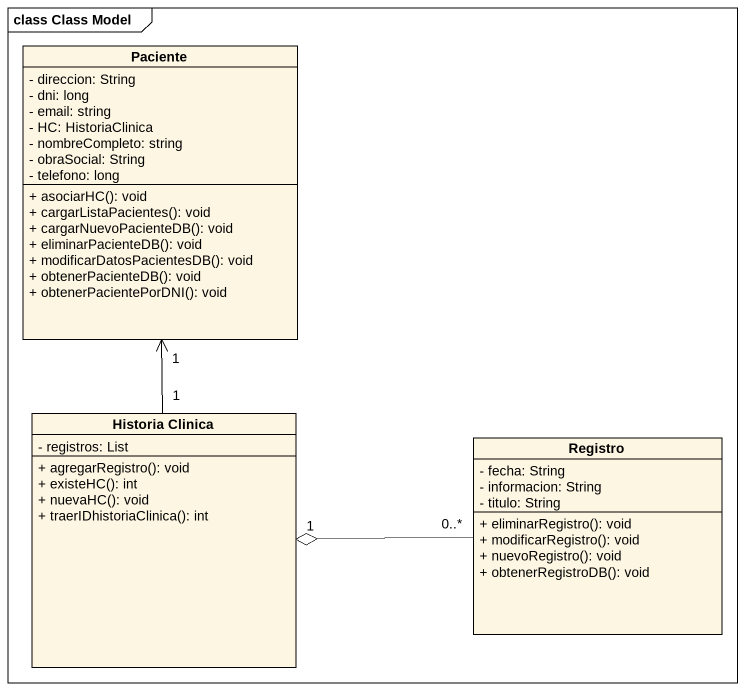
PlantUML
@startuml
mainframe class Class Model
hide circle
hide empty members
skinparam classAttributeIconSize 0
class Paciente {
  - direccion: String
  - dni: long
  - email: string
  - HC: HistoriaClinica
  - nombreCompleto: string
  - obraSocial: String
  - telefono: long
  + asociarHC(): void
  + cargarListaPacientes(): void
  + cargarNuevoPacienteDB(): void
  + eliminarPacienteDB(): void
  + modificarDatosPacientesDB(): void
  + obtenerPacienteDB(): void
  + obtenerPacientePorDNI(): void
}
class "Historia Clinica" as Historia_Clinica {
  - registros: List
  + agregarRegistro(): void
  + existeHC(): int
  + nuevaHC(): void
  + traerIDhistoriaClinica(): int
}
class Registro {
  - fecha: String
  - informacion: String
  - titulo: String
  + eliminarRegistro(): void
  + modificarRegistro(): void
  + nuevoRegistro(): void
  + obtenerRegistroDB(): void
}
Historia_Clinica "1" -up-> "1" Paciente
Registro "0..*" -left-o "1" Historia_Clinica
@enduml
